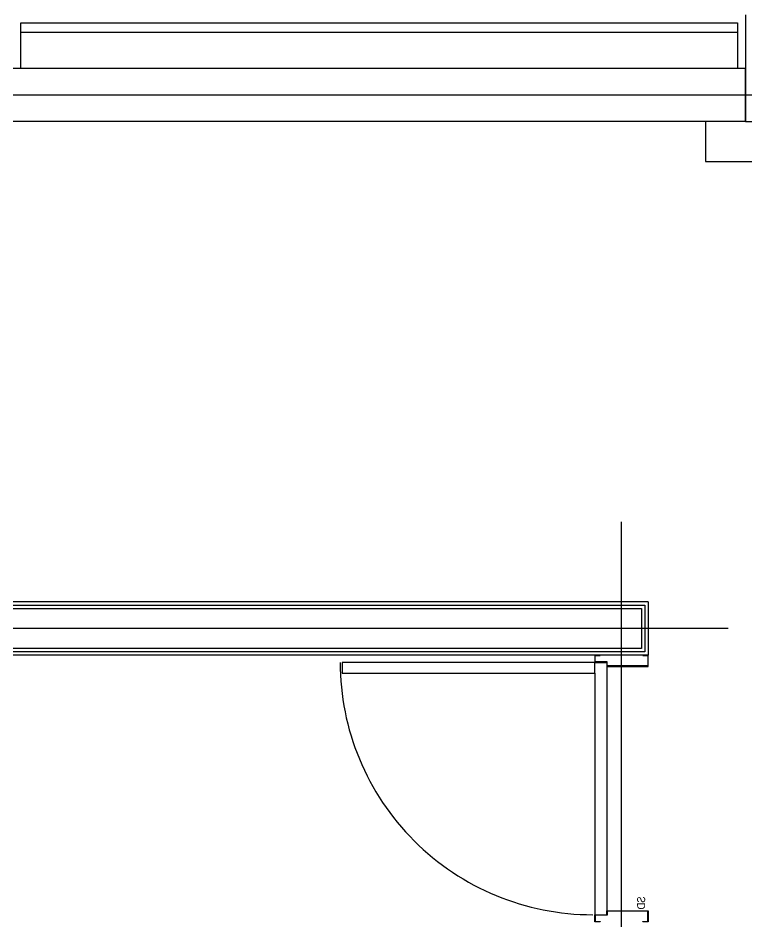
# Model space of a CAD drawing. Header units: millimetres. Extents: x 0 to 356400, y 0 to 68257.
# Drawn here: x 244719.8 to 244829, y 6973.9 to 7109.4 of the extents above; entities that cross this region are included whole.
import ezdxf
from ezdxf.enums import TextEntityAlignment as Align

# ---------------------------------------------------------------- set-up
doc = ezdxf.new("R2010")
doc.units = ezdxf.units.MM
doc.header["$LTSCALE"] = 75
doc.layers.add('8', color=8, linetype='Continuous')
doc.styles.add('돋움체', font='gulim.ttc')

# ---------------------------------------------------------------- blocks, each defined once
blk = doc.blocks.new('G$C7369CDF7')
at = {"layer": '8'}
for p, q in [((6730.3, 45550), (6730.3, 55050)), ((6830.3, 50415), (6830.3, 54050)), ((6980.3, 50265), (6980.3, 54050)), ((6430.3, 50415), (6630.3, 50415)), ((6630.3, 49350), (6630.3, 50415)), ((6630.3, 50415), (6830.3, 50415)), ((6830.3, 50415), (6630.3, 50415)), ((6830.3, 50415), (6830.3, 47670)), ((6460.3, 50385), (6630.3, 50385)), ((6460.3, 47700), (6460.3, 50385)), ((6495.3, 47700), (6495.3, 50385)), ((8730.3, 50350), (8730.3, 45780)), ((6830.3, 50265), (6980.3, 50265)), ((8630.3, 50050), (8830.3, 50050)), ((8630.3, 50050), (8630.3, 46150)), ((8830.3, 50050), (8830.3, 46150)), ((8872.3, 50050), (8830.3, 50050)), ((8830.3, 50050), (8830.3, 50030)), ((8832, 50030), (8832, 50048.3)), ((8832, 50048.3), (8870.6, 50048.3)), ((8870.6, 50048.3), (8870.6, 49896.7)), ((8872.3, 49895), (8872.3, 50050)), ((9788.3, 49895), (9788.3, 50050)), ((9788.3, 50050), (9830.3, 50050)), ((9828.6, 50048.3), (9790, 50048.3)), ((9790, 50048.3), (9790, 49896.7)), ((9828.6, 50030), (9828.6, 50048.3)), ((9830.3, 50050), (9830.3, 50030)), ((8642.8, 46150), (8642.8, 50037.5)), ((8642.8, 50037.5), (8817.8, 50037.5)), ((8655.3, 46150), (8655.3, 50025)), ((8655.3, 50025), (8805.3, 50025)), ((8805.3, 50025), (8805.3, 46150)), ((8817.8, 50037.5), (8817.8, 46150)), ((8830.3, 50030), (8832, 50030)), ((9830.3, 50030), (9828.6, 50030)), ((15030.3, 49950), (8330.3, 49950)), ((8870.6, 49896.7), (8855.6, 49896.7)), ((8855.6, 49896.7), (8855.6, 49851.7)), ((8857.3, 49850), (8857.3, 49895)), ((8857.3, 49895), (8872.3, 49895)), ((8872.3, 49895), (9788.3, 49895)), ((9803.3, 49895), (9788.3, 49895)), ((9790, 49896.7), (9805, 49896.7)), ((9803.3, 49850), (9803.3, 49895)), ((9805, 49896.7), (9805, 49851.7)), ((8830.3, 49870), (8830.3, 49850)), ((8832, 49870), (8830.3, 49870)), ((8830.3, 49850), (8857.3, 49850)), ((8832, 49851.7), (8832, 49870)), ((8855.6, 49851.7), (8832, 49851.7)), ((8857.3, 49850), (8857.3, 48904)), ((8897.3, 49850), (8857.3, 49850)), ((8897.3, 49850), (9803.3, 49850)), ((8897.3, 48904), (8897.3, 49850)), ((9830.3, 49850), (9803.3, 49850)), ((9805, 49851.7), (9828.6, 49851.7)), ((9828.6, 49851.7), (9828.6, 49870)), ((9828.6, 49870), (9830.3, 49870)), ((9830.3, 49870), (9830.3, 49850)), ((6630.3, 47670), (6630.3, 49350)), ((8857.3, 48904), (8897.3, 48904)), ((6630.3, 47700), (6460.3, 47700))]:
    blk.add_line(p, q, dxfattribs=at)
blk.add_arc((8857.3, 49842.3), 946, 270, 0, dxfattribs=at)
at = {"layer": '8', "style": '돋움체', "text_generation_flag": 4, "width": 0.9}
blk.add_text('SD', height=30, dxfattribs=at).set_placement((9734.7, 50023.8), align=Align.MIDDLE_LEFT)

msp = doc.modelspace()

# ---------------------------------------------------------------- block references
at = {"xscale": 0.04000000000000001, "yscale": 0.04000000000000001, "zscale": 0.04000000000000001, "rotation": 270}
msp.add_blockref('G$C7369CDF7', (242812.17, 7367.09), dxfattribs=at)

doc.saveas('drawing.dxf')
